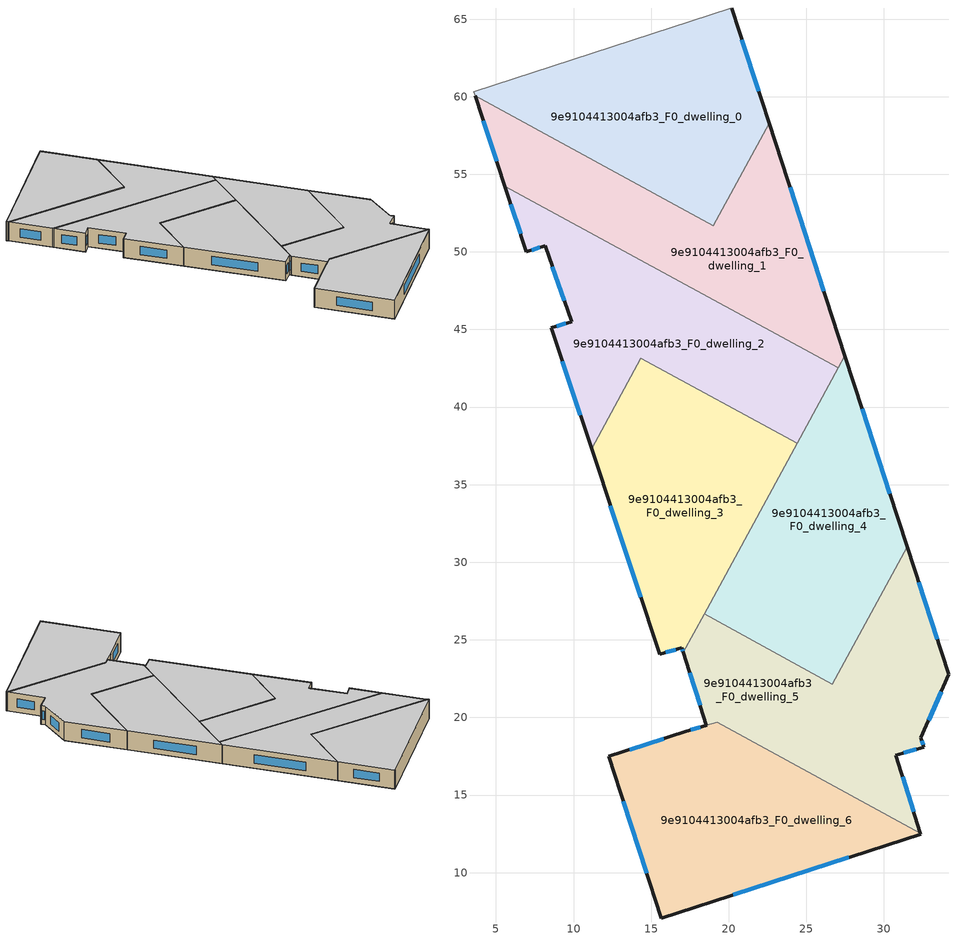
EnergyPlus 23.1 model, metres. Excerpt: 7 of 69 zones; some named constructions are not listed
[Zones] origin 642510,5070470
9e9104413004afb3_F0_dwelling_0
 floor ground (EU_floor_Construction): 18.99,51.69 22.6,58.3 20.18,65.72 20.12,65.7 3.57,60.32 3.65,60.05 z0
 wall outside (EU_wall_Construction): 20.18,65.72 22.6,58.3 z0:3
 wall adiabatic (EU_wall_Construction): 3.65,60.05 3.57,60.32 20.12,65.7 20.18,65.72 z0:3
 wall to 9e9104413004afb3_F0_dwelling_1 (EU_wall_Construction): 22.6,58.3 18.99,51.69 3.65,60.05 z0:3
 window (EU_Window_Construction): 20.85,63.66 21.93,60.35 z0.83:2.17
 ceiling to 9e9104413004afb3_F1_dwelling_0 (EU_floor_Construction): 20.18,65.72 22.6,58.3 18.99,51.69 3.65,60.05 3.57,60.32 20.12,65.7 z3
9e9104413004afb3_F0_dwelling_1
 floor ground (EU_floor_Construction): 27.05,42.53 27.48,43.32 22.6,58.3 18.99,51.69 3.65,60.05 5.57,54.24 z0
 wall outside (EU_wall_Construction): 22.6,58.3 27.48,43.32 / 5.57,54.24 3.65,60.05 z0:3
 wall to 9e9104413004afb3_F0_dwelling_2 (EU_wall_Construction): 27.05,42.53 5.57,54.24 z0:3
 wall to 9e9104413004afb3_F0_dwelling_4 (EU_wall_Construction): 27.48,43.32 27.05,42.53 z0:3
 window (EU_Window_Construction): 23.95,54.15 26.13,47.47 / 5.04,55.85 4.18,58.44 z0.83:2.17
 ceiling to 9e9104413004afb3_F1_dwelling_1 (EU_floor_Construction): 22.6,58.3 27.48,43.32 27.05,42.53 5.57,54.24 3.65,60.05 18.99,51.69 z3
9e9104413004afb3_F0_dwelling_2
 floor ground (EU_floor_Construction): 24.4,37.66 27.05,42.53 5.57,54.24 6.97,50.01 8.17,50.41 9.87,45.5 8.56,45.1 11.16,37.32 14.33,43.15 z0
 wall outside (EU_wall_Construction): 11.16,37.32 8.56,45.1 9.87,45.5 8.17,50.41 6.97,50.01 5.57,54.24 z0:3
 wall to 9e9104413004afb3_F0_dwelling_3 (EU_wall_Construction): 24.4,37.66 14.33,43.15 11.16,37.32 z0:3
 wall to 9e9104413004afb3_F0_dwelling_4 (EU_wall_Construction): 27.05,42.53 24.4,37.66 z0:3
 window (EU_Window_Construction): 10.44,39.47 9.28,42.95 / 8.93,45.21 9.51,45.39 / 9.4,46.86 8.64,49.05 / 7.83,50.3 7.3,50.12 / 6.58,51.18 5.96,53.07 z0.83:2.17
 ceiling to 9e9104413004afb3_F1_dwelling_2 (EU_floor_Construction): 27.05,42.53 24.4,37.66 14.33,43.15 11.16,37.32 8.56,45.1 9.87,45.5 8.17,50.41 6.97,50.01 5.57,54.24 z3
9e9104413004afb3_F0_dwelling_3
 floor ground (EU_floor_Construction): 17.06,24.19 24.4,37.66 14.33,43.15 11.16,37.32 15.56,24.09 16.96,24.49 z0
 wall outside (EU_wall_Construction): 17.06,24.19 16.96,24.49 15.56,24.09 11.16,37.32 z0:3
 wall to 9e9104413004afb3_F0_dwelling_5 (EU_wall_Construction): 18.41,26.66 17.06,24.19 z0:3
 wall to 9e9104413004afb3_F0_dwelling_4 (EU_wall_Construction): 24.4,37.66 18.41,26.66 z0:3
 window (EU_Window_Construction): 17.03,24.28 16.99,24.41 / 16.58,24.38 15.95,24.2 / 14.34,27.75 12.38,33.65 z0.83:2.17
 ceiling to 9e9104413004afb3_F1_dwelling_3 (EU_floor_Construction): 24.4,37.66 17.06,24.19 16.96,24.49 15.56,24.09 11.16,37.32 14.33,43.15 z3
9e9104413004afb3_F0_dwelling_4
 floor ground (EU_floor_Construction): 26.68,22.15 31.5,30.99 27.48,43.32 18.41,26.67 z0
 wall outside (EU_wall_Construction): 27.48,43.32 31.5,30.99 z0:3
 wall to 9e9104413004afb3_F0_dwelling_5 (EU_wall_Construction): 31.5,30.99 26.68,22.15 18.41,26.67 z0:3
 window (EU_Window_Construction): 28.59,39.9 30.39,34.4 z0.83:2.17
 ceiling to 9e9104413004afb3_F1_dwelling_4 (EU_floor_Construction): 27.48,43.32 31.5,30.99 26.68,22.15 18.41,26.67 z3
9e9104413004afb3_F0_dwelling_5
 floor ground (EU_floor_Construction): 32.35,12.54 30.77,17.58 32.57,18.08 32.38,18.68 34.18,22.78 31.5,30.99 26.68,22.15 18.41,26.67 17.06,24.19 18.56,19.48 19.25,19.68 z0
 wall outside (EU_wall_Construction): 31.5,30.99 34.18,22.78 32.38,18.68 32.57,18.08 30.77,17.58 32.35,12.54 / 18.56,19.48 17.06,24.19 z0:3
 wall to 9e9104413004afb3_F0_dwelling_6 (EU_wall_Construction): 32.35,12.54 19.26,19.68 / 19.25,19.68 18.56,19.48 z0:3
 window (EU_Window_Construction): 32.24,28.72 33.44,25.05 / 33.68,21.64 32.87,19.81 / 32.43,18.51 32.52,18.24 / 32.08,17.94 31.27,17.72 / 31.21,16.18 31.91,13.93 / 18.15,20.79 17.48,22.89 z0.83:2.17
 ceiling to 9e9104413004afb3_F1_dwelling_5 (EU_floor_Construction): 31.5,30.99 34.18,22.78 32.38,18.68 32.57,18.08 30.77,17.58 32.35,12.54 19.25,19.68 18.56,19.48 17.06,24.19 18.41,26.67 26.68,22.15 z3
9e9104413004afb3_F0_dwelling_6
 floor ground (EU_floor_Construction): 32.37,12.47 32.35,12.54 19.26,19.68 17.16,19.08 12.26,17.48 15.66,7.08 z0
 wall outside (EU_wall_Construction): 32.35,12.54 32.37,12.47 15.66,7.08 12.26,17.48 17.16,19.08 18.57,19.48 z0:3
 window (EU_Window_Construction): 27.74,10.98 20.29,8.57 / 14.72,9.96 13.2,14.6 / 13.62,17.93 15.81,18.64 / 17.55,19.19 18.18,19.37 z0.83:2.17
 ceiling to 9e9104413004afb3_F1_dwelling_6 (EU_floor_Construction): 32.35,12.54 32.37,12.47 15.66,7.08 12.26,17.48 17.16,19.08 19.26,19.68 z3
[HVACTEMPLATE:THERMOSTAT] Constant Heating Setpoint=20; Constant Cooling Setpoint=50
EU_HeatOnly_9e9104413004afb3_F0_dwelling_0; EU_HeatOnly_9e9104413004afb3_F0_dwelling_1; EU_HeatOnly_9e9104413004afb3_F0_dwelling_2; EU_HeatOnly_9e9104413004afb3_F0_dwelling_3; EU_HeatOnly_9e9104413004afb3_F0_dwelling_4; EU_HeatOnly_9e9104413004afb3_F0_dwelling_5; EU_HeatOnly_9e9104413004afb3_F0_dwelling_6; EU_HeatOnly_9e9104413004afb3_F1_dwelling_0; EU_HeatOnly_9e9104413004afb3_F1_dwelling_1; EU_HeatOnly_9e9104413004afb3_F1_dwelling_2; EU_HeatOnly_9e9104413004afb3_F1_dwelling_3; EU_HeatOnly_9e9104413004afb3_F1_dwelling_4; EU_HeatOnly_9e9104413004afb3_F1_dwelling_5; EU_HeatOnly_9e9104413004afb3_F1_dwelling_6; EU_HeatOnly_9e9104413004afb3_F2_dwelling_0; EU_HeatOnly_9e9104413004afb3_F2_dwelling_1; EU_HeatOnly_9e9104413004afb3_F2_dwelling_2; EU_HeatOnly_9e9104413004afb3_F2_dwelling_3; EU_HeatOnly_9e9104413004afb3_F2_dwelling_4; EU_HeatOnly_9e9104413004afb3_F2_dwelling_5; EU_HeatOnly_9e9104413004afb3_F2_dwelling_6; EU_HeatOnly_9e9104413004afb3_F3_dwelling_0; EU_HeatOnly_9e9104413004afb3_F3_dwelling_1; EU_HeatOnly_9e9104413004afb3_F3_dwelling_2; EU_HeatOnly_9e9104413004afb3_F3_dwelling_3; EU_HeatOnly_9e9104413004afb3_F3_dwelling_4; EU_HeatOnly_9e9104413004afb3_F3_dwelling_5; EU_HeatOnly_9e9104413004afb3_F3_dwelling_6; EU_HeatOnly_9e9104413004afb3_F4_dwelling_0; EU_HeatOnly_9e9104413004afb3_F4_dwelling_1; EU_HeatOnly_9e9104413004afb3_F4_dwelling_2; EU_HeatOnly_9e9104413004afb3_F4_dwelling_3; EU_HeatOnly_9e9104413004afb3_F4_dwelling_4; EU_HeatOnly_9e9104413004afb3_F4_dwelling_5; EU_HeatOnly_9e9104413004afb3_F4_dwelling_6; EU_HeatOnly_9e9104413004afb3_F5_dwelling_0; EU_HeatOnly_9e9104413004afb3_F5_dwelling_1; EU_HeatOnly_9e9104413004afb3_F5_dwelling_2; EU_HeatOnly_9e9104413004afb3_F5_dwelling_3; EU_HeatOnly_9e9104413004afb3_F5_dwelling_4; EU_HeatOnly_9e9104413004afb3_F5_dwelling_5; EU_HeatOnly_9e9104413004afb3_F5_dwelling_6; EU_HeatOnly_9e9104413004afb3_F6_dwelling_0; EU_HeatOnly_9e9104413004afb3_F6_dwelling_1; EU_HeatOnly_9e9104413004afb3_F6_dwelling_2; EU_HeatOnly_9e9104413004afb3_F6_dwelling_3; EU_HeatOnly_9e9104413004afb3_F6_dwelling_4; EU_HeatOnly_9e9104413004afb3_F6_dwelling_5; EU_HeatOnly_9e9104413004afb3_F6_dwelling_6; EU_HeatOnly_9e9104413004afb3_F7_dwelling_0; EU_HeatOnly_9e9104413004afb3_F7_dwelling_1; EU_HeatOnly_9e9104413004afb3_F7_dwelling_2; EU_HeatOnly_9e9104413004afb3_F7_dwelling_3; EU_HeatOnly_9e9104413004afb3_F7_dwelling_4; EU_HeatOnly_9e9104413004afb3_F7_dwelling_5; EU_HeatOnly_9e9104413004afb3_F7_dwelling_6; EU_HeatOnly_9e9104413004afb3_F8_dwelling_0; EU_HeatOnly_9e9104413004afb3_F8_dwelling_1; EU_HeatOnly_9e9104413004afb3_F8_dwelling_2; EU_HeatOnly_9e9104413004afb3_F8_dwelling_3; EU_HeatOnly_9e9104413004afb3_F8_dwelling_4; EU_HeatOnly_9e9104413004afb3_F8_dwelling_5; EU_HeatOnly_9e9104413004afb3_F8_dwelling_6; EU_HeatOnly_9e9104413004afb3_F9_dwelling_0; EU_HeatOnly_9e9104413004afb3_F9_dwelling_1; EU_HeatOnly_9e9104413004afb3_F9_dwelling_2; EU_HeatOnly_9e9104413004afb3_F9_dwelling_3; EU_HeatOnly_9e9104413004afb3_F9_dwelling_4; EU_HeatOnly_9e9104413004afb3_F9_dwelling_5
[SCHEDULE:CONSTANT]
Name | Hourly Value
EU_AlwaysOn | 1
EU_CoolingOff | 0
[SCHEDULE:FILE] Column Number=1; Rows to Skip at Top=0; Number of Hours of Data=8760; Column Separator=Comma; Interpolate to Timestep=No; Minutes per Item=60; Adjust Schedule for Daylight Savings=Yes
Name | File
EU_Step8_GainSchedule_9e9104413004afb3_F4_dwelling_3_f000 | ../../schedules/9e9104413004afb3/9e9104413004afb3_F4_dwelling_3_f000_gain.csv
EU_Step8_GainSchedule_9e9104413004afb3_F4_dwelling_4_f000 | ../../schedules/9e9104413004afb3/9e9104413004afb3_F4_dwelling_4_f000_gain.csv
EU_Step8_GainSchedule_9e9104413004afb3_F4_dwelling_5_f000 | ../../schedules/9e9104413004afb3/9e9104413004afb3_F4_dwelling_5_f000_gain.csv
EU_Step8_GainSchedule_9e9104413004afb3_F4_dwelling_6_f000 | ../../schedules/9e9104413004afb3/9e9104413004afb3_F4_dwelling_6_f000_gain.csv
EU_Step8_GainSchedule_9e9104413004afb3_F9_dwelling_5_f000 | ../../schedules/9e9104413004afb3/9e9104413004afb3_F9_dwelling_5_f000_gain.csv
